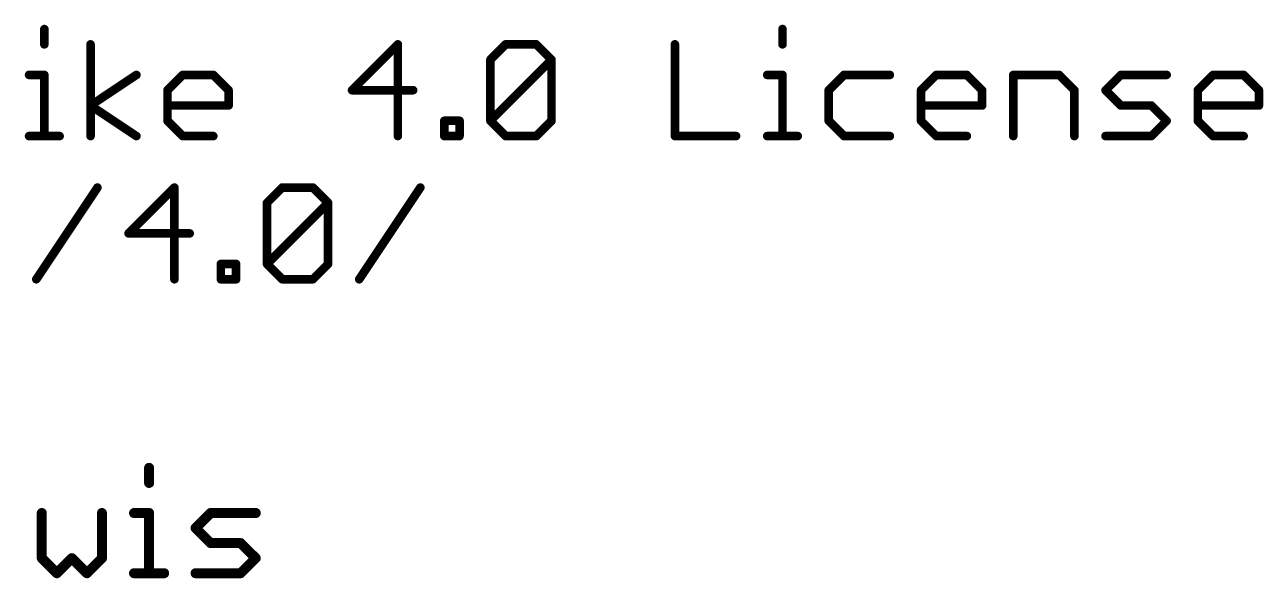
# Model space of a CAD drawing. Extents: x -41 to 66, y -18 to 24.
# Drawn here: x 43.75 to 65.72, y -17.93 to -8.11 of the extents above; entities that cross this region are included whole.
import ezdxf

# ---------------------------------------------------------------- set-up
doc = ezdxf.new("R2010")
doc.units = 0
doc.layers.add('51', color=53, linetype='CONTINUOUS')

msp = doc.modelspace()

# ---------------------------------------------------------------- linework, layer by layer
at = {"layer": '51'}
for points, const_width in [([(44.0974, -8.1856), (44.0974, -8.4568)], 0.1524), ([(57.1946, -8.1856), (57.1946, -8.4568)], 0.1524), ([(44.9176, -10.0838), (44.9176, -8.4568)], 0.1524), ([(50.3697, -8.4568), (49.5563, -9.2703)], 0.1524), ([(50.3697, -10.0838), (50.3697, -8.4568)], 0.1524), ([(52.012, -8.728), (52.2831, -8.4568)], 0.1524), ([(52.2831, -8.4568), (52.8255, -8.4568)], 0.1524), ([(52.8255, -8.4568), (53.0966, -8.728)], 0.1524), ([(55.2863, -8.4568), (55.2863, -10.0838)], 0.1524), ([(52.012, -9.8126), (52.012, -8.728)], 0.1524), ([(52.012, -9.8126), (53.0966, -8.728)], 0.1524), ([(53.0966, -8.728), (53.0966, -9.8126)], 0.1524), ([(43.8262, -8.9991), (44.0974, -8.9991)], 0.1524), ([(44.0974, -8.9991), (44.0974, -10.0838)], 0.1524), ([(44.9176, -9.5415), (45.7311, -8.9991)], 0.1524), ([(46.2819, -9.2703), (46.5531, -8.9991)], 0.1524), ([(46.5531, -8.9991), (47.0954, -8.9991)], 0.1524), ([(47.0954, -8.9991), (47.3666, -9.2703)], 0.1524), ([(56.9235, -8.9991), (57.1946, -8.9991)], 0.1524), ([(57.1946, -8.9991), (57.1946, -10.0838)], 0.1524), ([(58.2861, -8.9991), (58.0149, -9.2703)], 0.1524), ([(59.0996, -8.9991), (58.2861, -8.9991)], 0.1524), ([(59.652, -9.2703), (59.9232, -8.9991)], 0.1524), ([(59.9232, -8.9991), (60.4655, -8.9991)], 0.1524), ([(60.4655, -8.9991), (60.7367, -9.2703)], 0.1524), ([(61.2892, -10.0838), (61.2892, -8.9991)], 0.1524), ([(61.2892, -8.9991), (62.1027, -8.9991)], 0.1524), ([(62.1027, -8.9991), (62.3739, -9.2703)], 0.1524), ([(62.9264, -9.2703), (63.1975, -8.9991)], 0.1524), ([(63.1975, -8.9991), (64.011, -8.9991)], 0.1524), ([(64.5635, -9.2703), (64.8347, -8.9991)], 0.1524), ([(64.8347, -8.9991), (65.377, -8.9991)], 0.1524), ([(65.377, -8.9991), (65.6482, -9.2703)], 0.1524), ([(46.2819, -9.8126), (46.2819, -9.2703)], 0.1524), ([(47.3666, -9.2703), (47.3666, -9.5415)], 0.1524), ([(49.5563, -9.2703), (50.6409, -9.2703)], 0.1524), ([(58.0149, -9.2703), (58.0149, -9.8126)], 0.1524), ([(59.652, -9.8126), (59.652, -9.2703)], 0.1524), ([(60.7367, -9.2703), (60.7367, -9.5415)], 0.1524), ([(62.3739, -9.2703), (62.3739, -10.0838)], 0.1524), ([(63.1975, -9.5415), (62.9264, -9.2703)], 0.1524), ([(64.5635, -9.8126), (64.5635, -9.2703)], 0.1524), ([(65.6482, -9.2703), (65.6482, -9.5415)], 0.1524), ([(45.7311, -10.0838), (44.9176, -9.5415)], 0.1524), ([(47.3666, -9.5415), (46.2819, -9.5415)], 0.1524), ([(60.7367, -9.5415), (59.652, -9.5415)], 0.1524), ([(63.7399, -9.5415), (63.1975, -9.5415)], 0.1524), ([(64.011, -9.8126), (63.7399, -9.5415)], 0.1524), ([(65.6482, -9.5415), (64.5635, -9.5415)], 0.1524), ([(46.5531, -10.0838), (46.2819, -9.8126)], 0.1524), ([(51.1934, -10.0838), (51.1934, -9.8126)], 0.1524), ([(51.1934, -9.8126), (51.4646, -9.8126)], 0.1524), ([(51.4646, -9.8126), (51.4646, -10.0838)], 0.1524), ([(52.2831, -10.0838), (52.012, -9.8126)], 0.1524), ([(53.0966, -9.8126), (52.8255, -10.0838)], 0.1524), ([(58.0149, -9.8126), (58.2861, -10.0838)], 0.1524), ([(59.9232, -10.0838), (59.652, -9.8126)], 0.1524), ([(63.7399, -10.0838), (64.011, -9.8126)], 0.1524), ([(64.8347, -10.0838), (64.5635, -9.8126)], 0.1524), ([(43.8262, -10.0838), (44.3685, -10.0838)], 0.1524), ([(47.0954, -10.0838), (46.5531, -10.0838)], 0.1524), ([(51.4646, -10.0838), (51.1934, -10.0838)], 0.1524), ([(52.8255, -10.0838), (52.2831, -10.0838)], 0.1524), ([(55.2863, -10.0838), (56.371, -10.0838)], 0.1524), ([(56.9235, -10.0838), (57.4658, -10.0838)], 0.1524), ([(58.2861, -10.0838), (59.0996, -10.0838)], 0.1524), ([(60.4655, -10.0838), (59.9232, -10.0838)], 0.1524), ([(62.9264, -10.0838), (63.7399, -10.0838)], 0.1524), ([(65.377, -10.0838), (64.8347, -10.0838)], 0.1524), ([(43.9546, -12.6238), (45.0393, -10.9968)], 0.1524), ([(46.4053, -10.9968), (45.5918, -11.8103)], 0.1524), ([(46.4053, -12.6238), (46.4053, -10.9968)], 0.1524), ([(48.0475, -11.268), (48.3187, -10.9968)], 0.1524), ([(48.3187, -10.9968), (48.861, -10.9968)], 0.1524), ([(48.861, -10.9968), (49.1322, -11.268)], 0.1524), ([(49.6847, -12.6238), (50.7693, -10.9968)], 0.1524), ([(48.0475, -12.3526), (48.0475, -11.268)], 0.1524), ([(48.0475, -12.3526), (49.1322, -11.268)], 0.1524), ([(49.1322, -11.268), (49.1322, -12.3526)], 0.1524), ([(45.5918, -11.8103), (46.6764, -11.8103)], 0.1524), ([(47.2289, -12.6238), (47.2289, -12.3526)], 0.1524), ([(47.2289, -12.3526), (47.5001, -12.3526)], 0.1524), ([(47.5001, -12.3526), (47.5001, -12.6238)], 0.1524), ([(48.3187, -12.6238), (48.0475, -12.3526)], 0.1524), ([(49.1322, -12.3526), (48.861, -12.6238)], 0.1524), ([(47.5001, -12.6238), (47.2289, -12.6238)], 0.1524), ([(48.861, -12.6238), (48.3187, -12.6238)], 0.1524), ([(45.956, -15.9699), (45.956, -16.2369)], 0.1778), ([(44.052, -16.7707), (44.052, -17.5715)], 0.1778), ([(45.1197, -17.5715), (45.1197, -16.7707)], 0.1778), ([(45.6891, -16.7707), (45.956, -16.7707)], 0.1778), ([(45.956, -16.7707), (45.956, -17.8384)], 0.1778), ([(46.7806, -17.0376), (47.0475, -16.7707)], 0.1778), ([(47.0475, -16.7707), (47.8483, -16.7707)], 0.1778), ([(47.0475, -17.3046), (46.7806, -17.0376)], 0.1778), ([(47.5813, -17.3046), (47.0475, -17.3046)], 0.1778), ([(47.8483, -17.5715), (47.5813, -17.3046)], 0.1778), ([(44.052, -17.5715), (44.3189, -17.8384)], 0.1778), ([(44.3189, -17.8384), (44.5858, -17.5715)], 0.1778), ([(44.5858, -17.5715), (44.8527, -17.8384)], 0.1778), ([(44.8527, -17.8384), (45.1197, -17.5715)], 0.1778), ([(47.5813, -17.8384), (47.8483, -17.5715)], 0.1778), ([(45.6891, -17.8384), (46.223, -17.8384)], 0.1778), ([(46.7806, -17.8384), (47.5813, -17.8384)], 0.1778)]:
    msp.add_lwpolyline(points, dxfattribs=dict(at, const_width=const_width))
for points, const_width in [([(44.1355, -8.1856, 1), (44.0593, -8.1856)], 0.0762), ([(57.2327, -8.1856, 1), (57.1565, -8.1856)], 0.0762), ([(44.0593, -8.4568, 1), (44.1355, -8.4568)], 0.0762), ([(44.9557, -8.4568, 1), (44.8795, -8.4568)], 0.0762), ([(50.4078, -8.4568, 1), (50.3316, -8.4568)], 0.0762), ([(50.3967, -8.4838, 1), (50.3428, -8.4299)], 0.0762), ([(52.2831, -8.4187, 1), (52.2831, -8.4949)], 0.0762), ([(52.3101, -8.4838, 1), (52.2562, -8.4299)], 0.0762), ([(52.8524, -8.4299, 1), (52.7985, -8.4838)], 0.0762), ([(52.8255, -8.4949, 1), (52.8255, -8.4187)], 0.0762), ([(55.3244, -8.4568, 1), (55.2482, -8.4568)], 0.0762), ([(57.1565, -8.4568, 1), (57.2327, -8.4568)], 0.0762), ([(51.985, -8.701, 1), (52.0389, -8.7549)], 0.0762), ([(52.0501, -8.728, 1), (51.9739, -8.728)], 0.0762), ([(53.1347, -8.728, 1), (53.0585, -8.728)], 0.0762), ([(53.1236, -8.7549, 1), (53.0697, -8.701)], 0.0762), ([(53.0697, -8.7549, 1), (53.1236, -8.701)], 0.0762), ([(43.8262, -8.961, 1), (43.8262, -9.0372)], 0.0762), ([(44.1355, -8.9991, 1), (44.0593, -8.9991)], 0.0762), ([(44.0974, -9.0372, 1), (44.0974, -8.961)], 0.0762), ([(45.7523, -9.0308, 1), (45.71, -8.9674)], 0.0762), ([(46.5531, -8.961, 1), (46.5531, -9.0372)], 0.0762), ([(46.58, -9.0261, 1), (46.5262, -8.9722)], 0.0762), ([(47.1224, -8.9722, 1), (47.0685, -9.0261)], 0.0762), ([(47.0954, -9.0372, 1), (47.0954, -8.961)], 0.0762), ([(56.9235, -8.961, 1), (56.9235, -9.0372)], 0.0762), ([(57.2327, -8.9991, 1), (57.1565, -8.9991)], 0.0762), ([(57.1946, -9.0372, 1), (57.1946, -8.961)], 0.0762), ([(58.2861, -8.961, 1), (58.2861, -9.0372)], 0.0762), ([(58.313, -9.0261, 1), (58.2591, -8.9722)], 0.0762), ([(59.0996, -9.0372, 1), (59.0996, -8.961)], 0.0762), ([(59.9232, -8.961, 1), (59.9232, -9.0372)], 0.0762), ([(59.9502, -9.0261, 1), (59.8963, -8.9722)], 0.0762), ([(60.4925, -8.9722, 1), (60.4386, -9.0261)], 0.0762), ([(60.4655, -9.0372, 1), (60.4655, -8.961)], 0.0762), ([(61.3273, -8.9991, 1), (61.2511, -8.9991)], 0.0762), ([(61.2892, -8.961, 1), (61.2892, -9.0372)], 0.0762), ([(62.1296, -8.9722, 1), (62.0758, -9.0261)], 0.0762), ([(62.1027, -9.0372, 1), (62.1027, -8.961)], 0.0762), ([(63.1975, -8.961, 1), (63.1975, -9.0372)], 0.0762), ([(63.2245, -9.0261, 1), (63.1706, -8.9722)], 0.0762), ([(64.011, -9.0372, 1), (64.011, -8.961)], 0.0762), ([(64.8347, -8.961, 1), (64.8347, -9.0372)], 0.0762), ([(64.8616, -9.0261, 1), (64.8077, -8.9722)], 0.0762), ([(65.404, -8.9722, 1), (65.3501, -9.0261)], 0.0762), ([(65.377, -9.0372, 1), (65.377, -8.961)], 0.0762), ([(46.32, -9.2703, 1), (46.2438, -9.2703)], 0.0762), ([(46.255, -9.2434, 1), (46.3089, -9.2972)], 0.0762), ([(47.4047, -9.2703, 1), (47.3285, -9.2703)], 0.0762), ([(47.3397, -9.2972, 1), (47.3935, -9.2434)], 0.0762), ([(49.5563, -9.2322, 1), (49.5563, -9.3084)], 0.0762), ([(49.5293, -9.2434, 1), (49.5832, -9.2972)], 0.0762), ([(50.6409, -9.3084, 1), (50.6409, -9.2322)], 0.0762), ([(58.053, -9.2703, 1), (57.9768, -9.2703)], 0.0762), ([(57.9879, -9.2434, 1), (58.0418, -9.2972)], 0.0762), ([(59.6901, -9.2703, 1), (59.6139, -9.2703)], 0.0762), ([(59.6251, -9.2434, 1), (59.679, -9.2972)], 0.0762), ([(60.7748, -9.2703, 1), (60.6986, -9.2703)], 0.0762), ([(60.7098, -9.2972, 1), (60.7636, -9.2434)], 0.0762), ([(62.412, -9.2703, 1), (62.3358, -9.2703)], 0.0762), ([(62.3469, -9.2972, 1), (62.4008, -9.2434)], 0.0762), ([(62.9533, -9.2434, 1), (62.8994, -9.2972)], 0.0762), ([(62.8994, -9.2434, 1), (62.9533, -9.2972)], 0.0762), ([(64.6016, -9.2703, 1), (64.5254, -9.2703)], 0.0762), ([(64.5366, -9.2434, 1), (64.5905, -9.2972)], 0.0762), ([(65.6863, -9.2703, 1), (65.6101, -9.2703)], 0.0762), ([(65.6212, -9.2972, 1), (65.6751, -9.2434)], 0.0762), ([(44.9388, -9.5098, 1), (44.8965, -9.5732)], 0.0762), ([(44.8965, -9.5098, 1), (44.9388, -9.5732)], 0.0762), ([(46.2819, -9.5034, 1), (46.2819, -9.5796)], 0.0762), ([(47.3285, -9.5415, 1), (47.4047, -9.5415)], 0.0762), ([(47.3666, -9.5796, 1), (47.3666, -9.5034)], 0.0762), ([(59.652, -9.5034, 1), (59.652, -9.5796)], 0.0762), ([(60.6986, -9.5415, 1), (60.7748, -9.5415)], 0.0762), ([(60.7367, -9.5796, 1), (60.7367, -9.5034)], 0.0762), ([(63.1975, -9.5034, 1), (63.1975, -9.5796)], 0.0762), ([(63.1706, -9.5684, 1), (63.2245, -9.5145)], 0.0762), ([(63.7668, -9.5145, 1), (63.7129, -9.5684)], 0.0762), ([(63.7399, -9.5796, 1), (63.7399, -9.5034)], 0.0762), ([(64.5635, -9.5034, 1), (64.5635, -9.5796)], 0.0762), ([(65.6101, -9.5415, 1), (65.6863, -9.5415)], 0.0762), ([(65.6482, -9.5796, 1), (65.6482, -9.5034)], 0.0762), ([(46.3089, -9.7857, 1), (46.255, -9.8396)], 0.0762), ([(46.2438, -9.8126, 1), (46.32, -9.8126)], 0.0762), ([(51.2315, -9.8126, 1), (51.1553, -9.8126)], 0.0762), ([(51.1934, -9.7745, 1), (51.1934, -9.8507)], 0.0762), ([(51.5027, -9.8126, 1), (51.4265, -9.8126)], 0.0762), ([(51.4646, -9.8507, 1), (51.4646, -9.7745)], 0.0762), ([(52.0389, -9.7857, 1), (51.985, -9.8396)], 0.0762), ([(51.985, -9.7857, 1), (52.0389, -9.8396)], 0.0762), ([(51.9739, -9.8126, 1), (52.0501, -9.8126)], 0.0762), ([(53.0585, -9.8126, 1), (53.1347, -9.8126)], 0.0762), ([(53.1236, -9.8396, 1), (53.0697, -9.7857)], 0.0762), ([(58.0418, -9.7857, 1), (57.9879, -9.8396)], 0.0762), ([(57.9768, -9.8126, 1), (58.053, -9.8126)], 0.0762), ([(59.679, -9.7857, 1), (59.6251, -9.8396)], 0.0762), ([(59.6139, -9.8126, 1), (59.6901, -9.8126)], 0.0762), ([(64.038, -9.8396, 1), (63.9841, -9.7857)], 0.0762), ([(63.9841, -9.8396, 1), (64.038, -9.7857)], 0.0762), ([(64.5905, -9.7857, 1), (64.5366, -9.8396)], 0.0762), ([(64.5254, -9.8126, 1), (64.6016, -9.8126)], 0.0762), ([(43.8262, -10.0457, 1), (43.8262, -10.1219)], 0.0762), ([(44.0593, -10.0838, 1), (44.1355, -10.0838)], 0.0762), ([(44.3685, -10.1219, 1), (44.3685, -10.0457)], 0.0762), ([(44.8795, -10.0838, 1), (44.9557, -10.0838)], 0.0762), ([(45.71, -10.1155, 1), (45.7523, -10.0521)], 0.0762), ([(46.5531, -10.0457, 1), (46.5531, -10.1219)], 0.0762), ([(46.5262, -10.1107, 1), (46.58, -10.0569)], 0.0762), ([(47.0954, -10.1219, 1), (47.0954, -10.0457)], 0.0762), ([(50.3316, -10.0838, 1), (50.4078, -10.0838)], 0.0762), ([(51.1934, -10.0457, 1), (51.1934, -10.1219)], 0.0762), ([(51.1553, -10.0838, 1), (51.2315, -10.0838)], 0.0762), ([(51.4265, -10.0838, 1), (51.5027, -10.0838)], 0.0762), ([(51.4646, -10.1219, 1), (51.4646, -10.0457)], 0.0762), ([(52.2831, -10.0457, 1), (52.2831, -10.1219)], 0.0762), ([(52.2562, -10.1107, 1), (52.3101, -10.0569)], 0.0762), ([(52.7985, -10.0569, 1), (52.8524, -10.1107)], 0.0762), ([(52.8255, -10.1219, 1), (52.8255, -10.0457)], 0.0762), ([(55.2863, -10.0457, 1), (55.2863, -10.1219)], 0.0762), ([(55.2482, -10.0838, 1), (55.3244, -10.0838)], 0.0762), ([(56.371, -10.1219, 1), (56.371, -10.0457)], 0.0762), ([(56.9235, -10.0457, 1), (56.9235, -10.1219)], 0.0762), ([(57.1565, -10.0838, 1), (57.2327, -10.0838)], 0.0762), ([(57.4658, -10.1219, 1), (57.4658, -10.0457)], 0.0762), ([(58.2861, -10.0457, 1), (58.2861, -10.1219)], 0.0762), ([(58.2591, -10.1107, 1), (58.313, -10.0569)], 0.0762), ([(59.0996, -10.1219, 1), (59.0996, -10.0457)], 0.0762), ([(59.9232, -10.0457, 1), (59.9232, -10.1219)], 0.0762), ([(59.8963, -10.1107, 1), (59.9502, -10.0569)], 0.0762), ([(60.4655, -10.1219, 1), (60.4655, -10.0457)], 0.0762), ([(61.2511, -10.0838, 1), (61.3273, -10.0838)], 0.0762), ([(62.3358, -10.0838, 1), (62.412, -10.0838)], 0.0762), ([(62.9264, -10.0457, 1), (62.9264, -10.1219)], 0.0762), ([(63.7129, -10.0569, 1), (63.7668, -10.1107)], 0.0762), ([(63.7399, -10.1219, 1), (63.7399, -10.0457)], 0.0762), ([(64.8347, -10.0457, 1), (64.8347, -10.1219)], 0.0762), ([(64.8077, -10.1107, 1), (64.8616, -10.0569)], 0.0762), ([(65.377, -10.1219, 1), (65.377, -10.0457)], 0.0762), ([(45.071, -11.0179, 1), (45.0076, -10.9757)], 0.0762), ([(46.4434, -10.9968, 1), (46.3672, -10.9968)], 0.0762), ([(46.4322, -11.0238, 1), (46.3783, -10.9699)], 0.0762), ([(48.3187, -10.9587, 1), (48.3187, -11.0349)], 0.0762), ([(48.3456, -11.0238, 1), (48.2917, -10.9699)], 0.0762), ([(48.8879, -10.9699, 1), (48.8341, -11.0238)], 0.0762), ([(48.861, -11.0349, 1), (48.861, -10.9587)], 0.0762), ([(50.801, -11.0179, 1), (50.7376, -10.9757)], 0.0762), ([(48.0856, -11.268, 1), (48.0094, -11.268)], 0.0762), ([(48.0206, -11.241, 1), (48.0744, -11.2949)], 0.0762), ([(49.1703, -11.268, 1), (49.0941, -11.268)], 0.0762), ([(49.1591, -11.2949, 1), (49.1052, -11.241)], 0.0762), ([(49.1052, -11.2949, 1), (49.1591, -11.241)], 0.0762), ([(45.5918, -11.7722, 1), (45.5918, -11.8484)], 0.0762), ([(45.5648, -11.7834, 1), (45.6187, -11.8372)], 0.0762), ([(46.6764, -11.8484, 1), (46.6764, -11.7722)], 0.0762), ([(47.267, -12.3526, 1), (47.1908, -12.3526)], 0.0762), ([(47.2289, -12.3145, 1), (47.2289, -12.3907)], 0.0762), ([(47.5382, -12.3526, 1), (47.462, -12.3526)], 0.0762), ([(47.5001, -12.3907, 1), (47.5001, -12.3145)], 0.0762), ([(48.0744, -12.3257, 1), (48.0206, -12.3796)], 0.0762), ([(48.0206, -12.3257, 1), (48.0744, -12.3796)], 0.0762), ([(49.1591, -12.3796, 1), (49.1052, -12.3257)], 0.0762), ([(48.0094, -12.3526, 1), (48.0856, -12.3526)], 0.0762), ([(49.0941, -12.3526, 1), (49.1703, -12.3526)], 0.0762), ([(43.9229, -12.6027, 1), (43.9863, -12.6449)], 0.0762), ([(46.3672, -12.6238, 1), (46.4434, -12.6238)], 0.0762), ([(47.2289, -12.5857, 1), (47.2289, -12.6619)], 0.0762), ([(47.1908, -12.6238, 1), (47.267, -12.6238)], 0.0762), ([(47.462, -12.6238, 1), (47.5382, -12.6238)], 0.0762), ([(47.5001, -12.6619, 1), (47.5001, -12.5857)], 0.0762), ([(48.3187, -12.5857, 1), (48.3187, -12.6619)], 0.0762), ([(48.2917, -12.6507, 1), (48.3456, -12.5969)], 0.0762), ([(48.8341, -12.5969, 1), (48.8879, -12.6507)], 0.0762), ([(48.861, -12.6619, 1), (48.861, -12.5857)], 0.0762), ([(49.653, -12.6027, 1), (49.7164, -12.6449)], 0.0762), ([(46.0005, -15.9699, 1), (45.9116, -15.9699)], 0.0889), ([(45.9116, -16.2369, 1), (46.0005, -16.2369)], 0.0889), ([(44.0964, -16.7707, 1), (44.0075, -16.7707)], 0.0889), ([(45.1641, -16.7707, 1), (45.0752, -16.7707)], 0.0889), ([(45.6891, -16.7263, 1), (45.6891, -16.8152)], 0.0889), ([(46.0005, -16.7707, 1), (45.9116, -16.7707)], 0.0889), ([(45.956, -16.8152, 1), (45.956, -16.7263)], 0.0889), ([(47.0475, -16.7263, 1), (47.0475, -16.8152)], 0.0889), ([(47.0789, -16.8021, 1), (47.016, -16.7393)], 0.0889), ([(47.8483, -16.8152, 1), (47.8483, -16.7263)], 0.0889), ([(46.812, -17.0062, 1), (46.7491, -17.0691)], 0.0889), ([(46.7491, -17.0062, 1), (46.812, -17.0691)], 0.0889), ([(47.0475, -17.2601, 1), (47.0475, -17.349)], 0.0889), ([(47.016, -17.336, 1), (47.0789, -17.2731)], 0.0889), ([(47.6128, -17.2731, 1), (47.5499, -17.336)], 0.0889), ([(47.5813, -17.349, 1), (47.5813, -17.2601)], 0.0889), ([(44.0834, -17.5401, 1), (44.0205, -17.6029)], 0.0889), ([(44.0075, -17.5715, 1), (44.0964, -17.5715)], 0.0889), ([(44.6172, -17.5401, 1), (44.5544, -17.6029)], 0.0889), ([(44.6172, -17.6029, 1), (44.5544, -17.5401)], 0.0889), ([(45.0752, -17.5715, 1), (45.1641, -17.5715)], 0.0889), ([(45.1511, -17.6029, 1), (45.0882, -17.5401)], 0.0889), ([(47.8797, -17.6029, 1), (47.8168, -17.5401)], 0.0889), ([(47.8168, -17.6029, 1), (47.8797, -17.5401)], 0.0889), ([(44.2875, -17.807, 1), (44.3503, -17.8698)], 0.0889), ([(44.2875, -17.8698, 1), (44.3503, -17.807)], 0.0889), ([(44.8213, -17.807, 1), (44.8842, -17.8698)], 0.0889), ([(44.8213, -17.8698, 1), (44.8842, -17.807)], 0.0889), ([(45.6891, -17.794, 1), (45.6891, -17.8829)], 0.0889), ([(45.9116, -17.8384, 1), (46.0005, -17.8384)], 0.0889), ([(46.223, -17.8829, 1), (46.223, -17.794)], 0.0889), ([(46.7806, -17.794, 1), (46.7806, -17.8829)], 0.0889), ([(47.5499, -17.807, 1), (47.6128, -17.8698)], 0.0889), ([(47.5813, -17.8829, 1), (47.5813, -17.794)], 0.0889)]:
    msp.add_lwpolyline(points, format="xyb", dxfattribs=dict(at, const_width=const_width))

doc.saveas('drawing.dxf')
